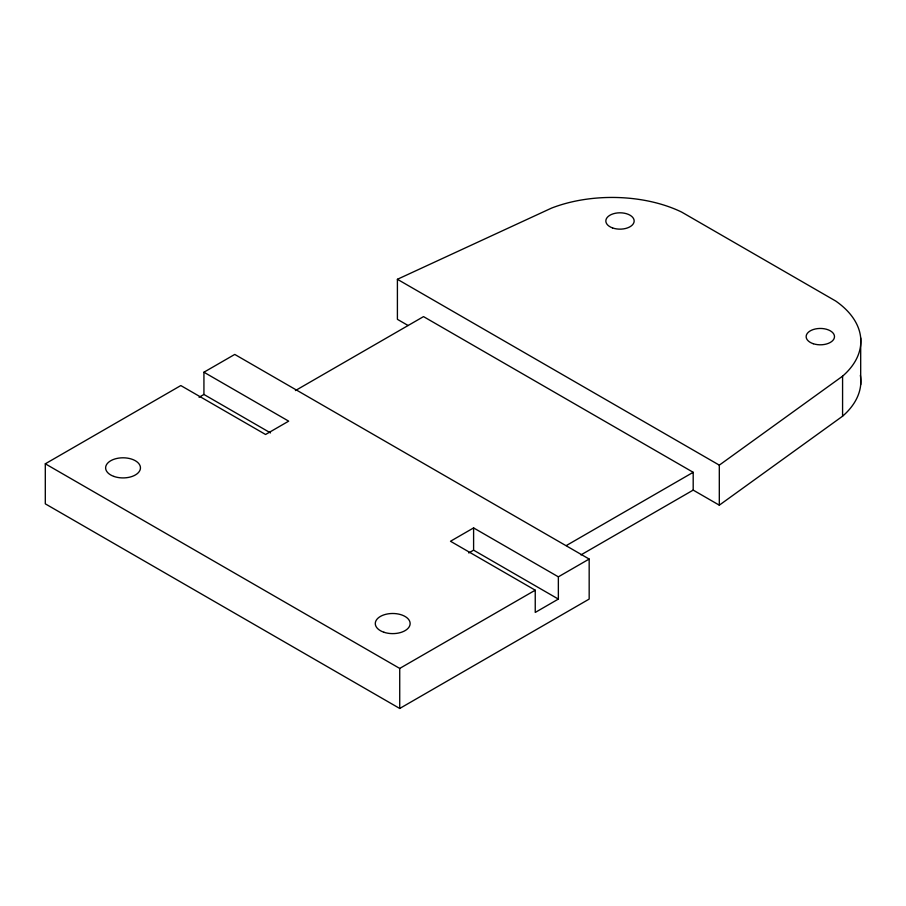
<?xml version="1.0" encoding="UTF-8"?>
<svg xmlns="http://www.w3.org/2000/svg" width="906" height="906" viewBox="0 0 906 906"><rect width="100%" height="100%" fill="white"/><g stroke="black" fill="none" stroke-linecap="round" stroke-linejoin="round"><path stroke-width="1.36" d="M580.961 554.902L693.192 490.101L719.307 505.174L719.307 465.14L842.58 376.171A109.184 63.035 0 0 0 835.74 301.052L681.64 212.072A108.29 62.525 0 0 0 551.505 208.12L397.406 279.297L397.406 319.331L408.096 325.503M719.307 505.174L842.58 416.205A109.184 63.035 0 0 0 860.36 375.31M203.929 372.219L234.756 354.427L589.172 559.047L589.172 599.081L399.727 708.469L45.3 503.838L45.3 463.804L180.815 385.56L265.571 434.495L288.686 421.154L203.929 372.219L203.929 394.461L270.52 432.909M199.071 397.27L203.929 394.461M295.424 390.565L423.521 316.613L693.192 472.309L693.192 490.101M473.6 527.915L450.486 541.256L535.242 590.191L535.242 612.433L558.356 599.081L558.356 576.839L473.6 527.915L473.6 550.157L558.356 599.081M468.742 552.966L473.6 550.157M566.318 545.559L693.192 472.309M45.3 463.804L399.727 668.424L535.242 590.191M558.356 576.839L589.172 559.047M397.406 279.297L719.307 465.14M860.7 337.961L860.689 384.71M842.58 376.171L842.58 416.205M399.727 668.424L399.727 708.469M113.873 476.42A17.429 10.068 0 0 0 140.453 468.153A17.429 10.068 0 0 0 114.768 459.002A17.429 10.068 0 0 0 113.873 476.42M383.929 632.252A17.429 10.068 0 0 0 410.135 623.588A17.429 10.068 0 0 0 384.042 614.823A17.429 10.068 0 0 0 383.929 632.252M612.535 227.927A14.168 8.177 0 0 0 634.155 221.234A14.168 8.177 0 0 0 613.305 213.771A14.168 8.177 0 0 0 612.535 227.927M813.237 343.714A14.168 8.177 0 0 0 834.494 336.636A14.168 8.177 0 0 0 813.237 329.546A14.168 8.177 0 0 0 813.237 343.714"/></g></svg>
